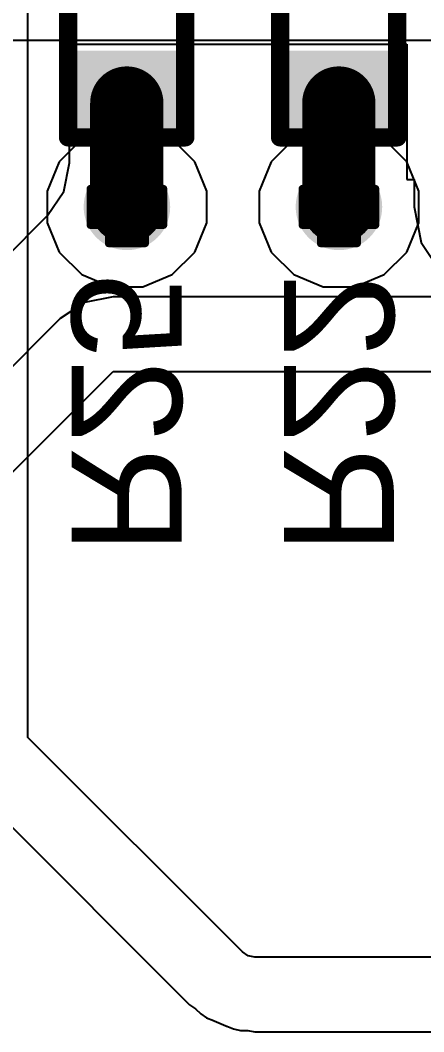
# Model space of a CAD drawing. Header units: inches. Extents: x 0 to 198, y 0 to 199.
# Drawn here: x 0.548 to 0.6581, y 2.3296 to 2.6059 of the extents above; entities that cross this region are included whole.
import ezdxf

# ---------------------------------------------------------------- set-up
doc = ezdxf.new("R2010")
doc.units = ezdxf.units.IN
doc.header["$MEASUREMENT"] = 0
for name, color, linetype in [('Bottom Layer', 5, 'Continuous'), ('Bottom Overlay', 54, 'Continuous'), ('Bottom Paste', 16, 'Continuous'), ('Bottom Solder', 6, 'Continuous'), ('Drill Drawing', 1, 'Continuous'), ('Layer 1', 16, 'Continuous'), ('Layer 2', 76, 'Continuous'), ('Top Layer', 1, 'Continuous'), ('Via Holes', 16, 'Continuous')]:
    doc.layers.add(name, color=color, linetype=linetype)
doc.styles.add('Arial', font='', dxfattribs={"height": 0.2})
doc.styles.get('Arial').set_extended_font_data('Arial')

# ---------------------------------------------------------------- blocks, each defined once
blk = doc.blocks.new('R___0402_B_166')
at = {"layer": 'Bottom Layer'}
for points in [[(-0.009500200000000002, 0.0124995), (-0.009500199999999999, -0.0125005), (-0.0275002, -0.0125005), (-0.0275002, 0.0124995)], [(0.0274998, 0.0124995), (0.0274998, -0.0125005), (0.009499800000000001, -0.0125005), (0.0094998, 0.0124995)]]:
    blk.add_hatch(color=5, dxfattribs=at).paths.add_polyline_path(points)
at = {"layer": 'Bottom Paste'}
for points in [[(-0.009500200000000002, 0.0124995), (-0.009500199999999999, -0.0125005), (-0.0275002, -0.0125005), (-0.0275002, 0.0124995)], [(0.0274998, 0.0124995), (0.0274998, -0.0125005), (0.009499800000000001, -0.0125005), (0.0094998, 0.0124995)]]:
    blk.add_hatch(color=16, dxfattribs=at).paths.add_polyline_path(points)
at = {"layer": 'Bottom Solder'}
for points in [[(-0.007334800000000002, 0.0146649), (-0.007334799999999999, -0.0146659), (-0.0296656, -0.0146659), (-0.0296656, 0.0146649)], [(0.0296652, 0.0146649), (0.0296652, -0.0146659), (0.007334400000000001, -0.0146659), (0.007334399999999999, 0.0146649)]]:
    blk.add_hatch(color=6, dxfattribs=at).paths.add_polyline_path(points)
at = {"layer": 'Bottom Overlay'}
for points in [[(-0.0310002, 0.0159995, 0.005, 0.005, 0), (0.0309998, 0.0159995, 0.005, 0.005, 0)], [(-0.0310002, 0.0159995, 0.005, 0.005, 0), (-0.0310002, -0.0160005, 0.005, 0.005, 0)], [(-0.0320002, 0.0169995, 0.000127, 0.000127, 0), (0.0319998, 0.0169995, 0.000127, 0.000127, 0)], [(0.0309998, 0.0159995, 0.005, 0.005, 0), (0.0309998, -0.0160005, 0.005, 0.005, 0)], [(-0.0310002, -0.0160005, 0.005, 0.005, 0), (0.0309998, -0.0160005, 0.005, 0.005, 0)]]:
    blk.add_lwpolyline(points, format="xyseb", dxfattribs=at)
for points in [[(-0.0322502, 0.0159995, 0.0025, 0.0025, 1), (-0.0297502, 0.0159995, 0.0025, 0.0025, 1)], [(-0.0322502, 0.0159995, 0.0025, 0.0025, 1), (-0.0297502, 0.0159995, 0.0025, 0.0025, 1)], [(-0.0320319, 0.0169995, 6.35e-05, 6.35e-05, 1), (-0.0319685, 0.0169995, 6.35e-05, 6.35e-05, 1)], [(0.0297498, 0.0159995, 0.0025, 0.0025, 1), (0.0322498, 0.0159995, 0.0025, 0.0025, 1)], [(0.0297498, 0.0159995, 0.0025, 0.0025, 1), (0.0322498, 0.0159995, 0.0025, 0.0025, 1)], [(0.0319681, 0.0169995, 6.35e-05, 6.35e-05, 1), (0.0320315, 0.0169995, 6.35e-05, 6.35e-05, 1)], [(-0.0322502, -0.0160005, 0.0025, 0.0025, 1), (-0.0297502, -0.0160005, 0.0025, 0.0025, 1)], [(-0.0322502, -0.0160005, 0.0025, 0.0025, 1), (-0.0297502, -0.0160005, 0.0025, 0.0025, 1)], [(0.0297498, -0.0160005, 0.0025, 0.0025, 1), (0.0322498, -0.0160005, 0.0025, 0.0025, 1)], [(0.0297498, -0.0160005, 0.0025, 0.0025, 1), (0.0322498, -0.0160005, 0.0025, 0.0025, 1)]]:
    blk.add_lwpolyline(points, format="xyseb", close=True, dxfattribs=at)
blk = doc.blocks.new('R___0402_B_169')
at = {"layer": 'Bottom Layer'}
for points in [[(-0.009500200000000002, 0.0125005), (-0.009500199999999999, -0.0124995), (-0.0275002, -0.0124995), (-0.0275002, 0.0125005)], [(0.0274998, 0.0125005), (0.0274998, -0.0124995), (0.009499800000000001, -0.0124995), (0.0094998, 0.0125005)]]:
    blk.add_hatch(color=5, dxfattribs=at).paths.add_polyline_path(points)
at = {"layer": 'Bottom Paste'}
for points in [[(-0.009500200000000002, 0.0125005), (-0.009500199999999999, -0.0124995), (-0.0275002, -0.0124995), (-0.0275002, 0.0125005)], [(0.0274998, 0.0125005), (0.0274998, -0.0124995), (0.009499800000000001, -0.0124995), (0.0094998, 0.0125005)]]:
    blk.add_hatch(color=16, dxfattribs=at).paths.add_polyline_path(points)
at = {"layer": 'Bottom Solder'}
for points in [[(-0.007334800000000002, 0.0146659), (-0.007334799999999999, -0.0146649), (-0.0296656, -0.0146649), (-0.0296656, 0.0146659)], [(0.0296652, 0.0146659), (0.0296652, -0.0146649), (0.007334400000000001, -0.0146649), (0.007334399999999999, 0.0146659)]]:
    blk.add_hatch(color=6, dxfattribs=at).paths.add_polyline_path(points)
at = {"layer": 'Bottom Overlay'}
for points in [[(-0.0310002, 0.0160005, 0.005, 0.005, 0), (0.0309998, 0.0160005, 0.005, 0.005, 0)], [(-0.0310002, 0.0160005, 0.005, 0.005, 0), (-0.0310002, -0.0159995, 0.005, 0.005, 0)], [(-0.0320002, 0.0170005, 0.000127, 0.000127, 0), (0.0319998, 0.0170005, 0.000127, 0.000127, 0)], [(0.0309998, 0.0160005, 0.005, 0.005, 0), (0.0309998, -0.0159995, 0.005, 0.005, 0)], [(-0.0310002, -0.0159995, 0.005, 0.005, 0), (0.0309998, -0.0159995, 0.005, 0.005, 0)]]:
    blk.add_lwpolyline(points, format="xyseb", dxfattribs=at)
for points in [[(-0.0322502, 0.0160005, 0.0025, 0.0025, 1), (-0.0297502, 0.0160005, 0.0025, 0.0025, 1)], [(-0.0322502, 0.0160005, 0.0025, 0.0025, 1), (-0.0297502, 0.0160005, 0.0025, 0.0025, 1)], [(-0.0320319, 0.0170005, 6.35e-05, 6.35e-05, 1), (-0.0319685, 0.0170005, 6.35e-05, 6.35e-05, 1)], [(0.0297498, 0.0160005, 0.0025, 0.0025, 1), (0.0322498, 0.0160005, 0.0025, 0.0025, 1)], [(0.0297498, 0.0160005, 0.0025, 0.0025, 1), (0.0322498, 0.0160005, 0.0025, 0.0025, 1)], [(0.0319681, 0.0170005, 6.35e-05, 6.35e-05, 1), (0.0320315, 0.0170005, 6.35e-05, 6.35e-05, 1)], [(-0.0322502, -0.0159995, 0.0025, 0.0025, 1), (-0.0297502, -0.0159995, 0.0025, 0.0025, 1)], [(-0.0322502, -0.0159995, 0.0025, 0.0025, 1), (-0.0297502, -0.0159995, 0.0025, 0.0025, 1)], [(0.0297498, -0.0159995, 0.0025, 0.0025, 1), (0.0322498, -0.0159995, 0.0025, 0.0025, 1)], [(0.0297498, -0.0159995, 0.0025, 0.0025, 1), (0.0322498, -0.0159995, 0.0025, 0.0025, 1)]]:
    blk.add_lwpolyline(points, format="xyseb", close=True, dxfattribs=at)

msp = doc.modelspace()

# ---------------------------------------------------------------- hatches: boundary and pattern name
at = {"layer": 'Bottom Layer'}
h = msp.add_hatch(color=5, dxfattribs=at)
edge = h.paths.add_edge_path()
edge.add_arc((0.5770719, 2.5549396), 0.011811, 0, 360)
h = msp.add_hatch(color=5, dxfattribs=at)
edge = h.paths.add_edge_path()
edge.add_arc((0.6349454, 2.5549396), 0.011811, 0, 360)
at = {"layer": 'Layer 1'}
h = msp.add_hatch(color=16, dxfattribs=at)
edge = h.paths.add_edge_path()
edge.add_arc((0.5770719, 2.5549396), 0.011811, 0, 360)
h = msp.add_hatch(color=16, dxfattribs=at)
edge = h.paths.add_edge_path()
edge.add_arc((0.6349454, 2.5549396), 0.011811, 0, 360)
at = {"layer": 'Layer 2'}
h = msp.add_hatch(color=76, dxfattribs=at)
edge = h.paths.add_edge_path()
edge.add_arc((0.5770719, 2.5549396), 0.011811, 0, 360)
h = msp.add_hatch(color=76, dxfattribs=at)
edge = h.paths.add_edge_path()
edge.add_arc((0.6349454, 2.5549396), 0.011811, 0, 360)
at = {"layer": 'Top Layer'}
h = msp.add_hatch(color=1, dxfattribs=at)
edge = h.paths.add_edge_path()
edge.add_arc((0.5770719, 2.5549396), 0.011811, 0, 360)
h = msp.add_hatch(color=1, dxfattribs=at)
edge = h.paths.add_edge_path()
edge.add_arc((0.6349454, 2.5549396), 0.011811, 0, 360)
at = {"layer": 'Via Holes'}
h = msp.add_hatch(color=7, dxfattribs=at)
edge = h.paths.add_edge_path()
edge.add_arc((0.5770719, 2.5549396), 0.0059055, 0, 360)
h = msp.add_hatch(color=7, dxfattribs=at)
edge = h.paths.add_edge_path()
edge.add_arc((0.6349454, 2.5549396), 0.0059055, 0, 360)

# ---------------------------------------------------------------- linework, layer by layer
at = {"layer": 'Bottom Layer'}
for p, q in [((0.5613918, 2.567), (0.5613918, 2.5994394)), ((0.5613918, 2.5994394), (0.6045003, 2.5994394)), ((0.6045003, 2.5994394), (0.6045003, 2.5994392)), ((0.6045003, 2.5994392), (0.6073742, 2.5994392)), ((0.6073742, 2.5994392), (0.6073742, 2.5994394)), ((0.6073742, 2.5994394), (0.6534365, 2.5994394)), ((0.6534365, 2.5994394), (0.6534365, 2.5624394)), ((0.5598396, 2.5591964), (0.5613918, 2.567)), ((0.6534365, 2.5624394), (0.6554824, 2.5624394)), ((0.6554824, 2.5624394), (0.6554824, 2.5549753)), ((0.5554192, 2.5525808), (0.5598396, 2.5591964)), ((0.6554824, 2.5549753), (0.6574227, 2.5452208)), ((0.5433588, 2.5405204), (0.5554192, 2.5525808)), ((0.6574227, 2.5452208), (0.6629482, 2.5369513))]:
    msp.add_line(p, q, dxfattribs=at)
for points in [[(0.5770362, 2.5549753, 0.02, 0.02, 0), (0.5770362, 2.5833299, 0.02, 0.02, 0)], [(0.6349097, 2.5549753, 0.02, 0.02, 0), (0.6349097, 2.5833299, 0.02, 0.02, 0)], [(0.5770362, 2.5549753, 0.02, 0.02, 0), (0.5770719, 2.5549396, 0.02, 0.02, 0)]]:
    msp.add_lwpolyline(points, format="xyseb", dxfattribs=at)
for points in [[(0.5720362, 2.5833299, 0.01, 0.01, 1), (0.5820362, 2.5833299, 0.01, 0.01, 1)], [(0.6299097, 2.5833299, 0.01, 0.01, 1), (0.6399097, 2.5833299, 0.01, 0.01, 1)], [(0.5720362, 2.5549753, 0.01, 0.01, 1), (0.5820362, 2.5549753, 0.01, 0.01, 1)], [(0.5720362, 2.5549753, 0.01, 0.01, 1), (0.5820362, 2.5549753, 0.01, 0.01, 1)], [(0.5720719, 2.5549396, 0.01, 0.01, 1), (0.5820719, 2.5549396, 0.01, 0.01, 1)], [(0.6299097, 2.5549753, 0.01, 0.01, 1), (0.6399097, 2.5549753, 0.01, 0.01, 1)]]:
    msp.add_lwpolyline(points, format="xyseb", close=True, dxfattribs=at)
at = {"layer": 'Drill Drawing'}
for points in [[(0.5720719, 2.5599396, 0.002, 0.002, 0), (0.5720719, 2.5649396, 0.002, 0.002, 0)], [(0.5720719, 2.5649396, 0.002, 0.002, 0), (0.5820719, 2.5649396, 0.002, 0.002, 0)], [(0.5820719, 2.5599396, 0.002, 0.002, 0), (0.5820719, 2.5649396, 0.002, 0.002, 0)], [(0.6299454, 2.5599396, 0.002, 0.002, 0), (0.6299454, 2.5649396, 0.002, 0.002, 0)], [(0.6299454, 2.5649396, 0.002, 0.002, 0), (0.6399454, 2.5649396, 0.002, 0.002, 0)], [(0.6399454, 2.5599396, 0.002, 0.002, 0), (0.6399454, 2.5649396, 0.002, 0.002, 0)], [(0.5740719, 2.5579396, 0.002, 0.002, 0), (0.5740719, 2.5609396, 0.002, 0.002, 0)], [(0.5740719, 2.5609396, 0.002, 0.002, 0), (0.5800719, 2.5609396, 0.002, 0.002, 0)], [(0.5800719, 2.5579396, 0.002, 0.002, 0), (0.5800719, 2.5609396, 0.002, 0.002, 0)], [(0.6319454, 2.5579396, 0.002, 0.002, 0), (0.6319454, 2.5609396, 0.002, 0.002, 0)], [(0.6319454, 2.5609396, 0.002, 0.002, 0), (0.6379454, 2.5609396, 0.002, 0.002, 0)], [(0.6379454, 2.5579396, 0.002, 0.002, 0), (0.6379454, 2.5609396, 0.002, 0.002, 0)], [(0.5670719, 2.5499396, 0.002, 0.002, 0), (0.5670719, 2.5599396, 0.002, 0.002, 0)], [(0.5670719, 2.5599396, 0.002, 0.002, 0), (0.5720719, 2.5599396, 0.002, 0.002, 0)], [(0.5710719, 2.5519396, 0.002, 0.002, 0), (0.5710719, 2.5579396, 0.002, 0.002, 0)], [(0.5710719, 2.5579396, 0.002, 0.002, 0), (0.5740719, 2.5579396, 0.002, 0.002, 0)], [(0.5800719, 2.5579396, 0.002, 0.002, 0), (0.5830719, 2.5579396, 0.002, 0.002, 0)], [(0.5820719, 2.5599396, 0.002, 0.002, 0), (0.5870719, 2.5599396, 0.002, 0.002, 0)], [(0.5830719, 2.5519396, 0.002, 0.002, 0), (0.5830719, 2.5579396, 0.002, 0.002, 0)], [(0.5870719, 2.5499396, 0.002, 0.002, 0), (0.5870719, 2.5599396, 0.002, 0.002, 0)], [(0.6249454, 2.5499396, 0.002, 0.002, 0), (0.6249454, 2.5599396, 0.002, 0.002, 0)], [(0.6249454, 2.5599396, 0.002, 0.002, 0), (0.6299454, 2.5599396, 0.002, 0.002, 0)], [(0.6289454, 2.5519396, 0.002, 0.002, 0), (0.6289454, 2.5579396, 0.002, 0.002, 0)], [(0.6289454, 2.5579396, 0.002, 0.002, 0), (0.6319454, 2.5579396, 0.002, 0.002, 0)], [(0.6379454, 2.5579396, 0.002, 0.002, 0), (0.6409454, 2.5579396, 0.002, 0.002, 0)], [(0.6399454, 2.5599396, 0.002, 0.002, 0), (0.6449454, 2.5599396, 0.002, 0.002, 0)], [(0.6409454, 2.5519396, 0.002, 0.002, 0), (0.6409454, 2.5579396, 0.002, 0.002, 0)], [(0.6449454, 2.5499396, 0.002, 0.002, 0), (0.6449454, 2.5599396, 0.002, 0.002, 0)], [(0.5670719, 2.5499396, 0.002, 0.002, 0), (0.5720719, 2.5499396, 0.002, 0.002, 0)], [(0.5710719, 2.5519396, 0.002, 0.002, 0), (0.5740719, 2.5519396, 0.002, 0.002, 0)], [(0.5720719, 2.5449396, 0.002, 0.002, 0), (0.5720719, 2.5499396, 0.002, 0.002, 0)], [(0.5740719, 2.5489396, 0.002, 0.002, 0), (0.5740719, 2.5519396, 0.002, 0.002, 0)], [(0.5800719, 2.5519396, 0.002, 0.002, 0), (0.5830719, 2.5519396, 0.002, 0.002, 0)], [(0.5800719, 2.5489396, 0.002, 0.002, 0), (0.5800719, 2.5519396, 0.002, 0.002, 0)], [(0.5820719, 2.5499396, 0.002, 0.002, 0), (0.5870719, 2.5499396, 0.002, 0.002, 0)], [(0.5820719, 2.5449396, 0.002, 0.002, 0), (0.5820719, 2.5499396, 0.002, 0.002, 0)], [(0.6249454, 2.5499396, 0.002, 0.002, 0), (0.6299454, 2.5499396, 0.002, 0.002, 0)], [(0.6289454, 2.5519396, 0.002, 0.002, 0), (0.6319454, 2.5519396, 0.002, 0.002, 0)], [(0.6299454, 2.5449396, 0.002, 0.002, 0), (0.6299454, 2.5499396, 0.002, 0.002, 0)], [(0.6319454, 2.5489396, 0.002, 0.002, 0), (0.6319454, 2.5519396, 0.002, 0.002, 0)], [(0.6379454, 2.5519396, 0.002, 0.002, 0), (0.6409454, 2.5519396, 0.002, 0.002, 0)], [(0.6379454, 2.5489396, 0.002, 0.002, 0), (0.6379454, 2.5519396, 0.002, 0.002, 0)], [(0.6399454, 2.5499396, 0.002, 0.002, 0), (0.6449454, 2.5499396, 0.002, 0.002, 0)], [(0.6399454, 2.5449396, 0.002, 0.002, 0), (0.6399454, 2.5499396, 0.002, 0.002, 0)], [(0.5740719, 2.5489396, 0.002, 0.002, 0), (0.5800719, 2.5489396, 0.002, 0.002, 0)], [(0.6319454, 2.5489396, 0.002, 0.002, 0), (0.6379454, 2.5489396, 0.002, 0.002, 0)], [(0.5720719, 2.5449396, 0.002, 0.002, 0), (0.5820719, 2.5449396, 0.002, 0.002, 0)], [(0.6299454, 2.5449396, 0.002, 0.002, 0), (0.6399454, 2.5449396, 0.002, 0.002, 0)]]:
    msp.add_lwpolyline(points, format="xyseb", dxfattribs=at)
for points in [[(0.5715719, 2.5649396, 0.001, 0.001, 1), (0.5725719, 2.5649396, 0.001, 0.001, 1)], [(0.5715719, 2.5649396, 0.001, 0.001, 1), (0.5725719, 2.5649396, 0.001, 0.001, 1)], [(0.5815719, 2.5649396, 0.001, 0.001, 1), (0.5825719, 2.5649396, 0.001, 0.001, 1)], [(0.5815719, 2.5649396, 0.001, 0.001, 1), (0.5825719, 2.5649396, 0.001, 0.001, 1)], [(0.6294454, 2.5649396, 0.001, 0.001, 1), (0.6304454, 2.5649396, 0.001, 0.001, 1)], [(0.6294454, 2.5649396, 0.001, 0.001, 1), (0.6304454, 2.5649396, 0.001, 0.001, 1)], [(0.6394454, 2.5649396, 0.001, 0.001, 1), (0.6404454, 2.5649396, 0.001, 0.001, 1)], [(0.6394454, 2.5649396, 0.001, 0.001, 1), (0.6404454, 2.5649396, 0.001, 0.001, 1)], [(0.5735719, 2.5609396, 0.001, 0.001, 1), (0.5745719, 2.5609396, 0.001, 0.001, 1)], [(0.5735719, 2.5609396, 0.001, 0.001, 1), (0.5745719, 2.5609396, 0.001, 0.001, 1)], [(0.5795719, 2.5609396, 0.001, 0.001, 1), (0.5805719, 2.5609396, 0.001, 0.001, 1)], [(0.5795719, 2.5609396, 0.001, 0.001, 1), (0.5805719, 2.5609396, 0.001, 0.001, 1)], [(0.6314454, 2.5609396, 0.001, 0.001, 1), (0.6324454, 2.5609396, 0.001, 0.001, 1)], [(0.6314454, 2.5609396, 0.001, 0.001, 1), (0.6324454, 2.5609396, 0.001, 0.001, 1)], [(0.6374454, 2.5609396, 0.001, 0.001, 1), (0.6384454, 2.5609396, 0.001, 0.001, 1)], [(0.6374454, 2.5609396, 0.001, 0.001, 1), (0.6384454, 2.5609396, 0.001, 0.001, 1)], [(0.5665719, 2.5599396, 0.001, 0.001, 1), (0.5675719, 2.5599396, 0.001, 0.001, 1)], [(0.5665719, 2.5599396, 0.001, 0.001, 1), (0.5675719, 2.5599396, 0.001, 0.001, 1)], [(0.5705719, 2.5579396, 0.001, 0.001, 1), (0.5715719, 2.5579396, 0.001, 0.001, 1)], [(0.5705719, 2.5579396, 0.001, 0.001, 1), (0.5715719, 2.5579396, 0.001, 0.001, 1)], [(0.5715719, 2.5599396, 0.001, 0.001, 1), (0.5725719, 2.5599396, 0.001, 0.001, 1)], [(0.5715719, 2.5599396, 0.001, 0.001, 1), (0.5725719, 2.5599396, 0.001, 0.001, 1)], [(0.5735719, 2.5579396, 0.001, 0.001, 1), (0.5745719, 2.5579396, 0.001, 0.001, 1)], [(0.5735719, 2.5579396, 0.001, 0.001, 1), (0.5745719, 2.5579396, 0.001, 0.001, 1)], [(0.5795719, 2.5579396, 0.001, 0.001, 1), (0.5805719, 2.5579396, 0.001, 0.001, 1)], [(0.5795719, 2.5579396, 0.001, 0.001, 1), (0.5805719, 2.5579396, 0.001, 0.001, 1)], [(0.5815719, 2.5599396, 0.001, 0.001, 1), (0.5825719, 2.5599396, 0.001, 0.001, 1)], [(0.5815719, 2.5599396, 0.001, 0.001, 1), (0.5825719, 2.5599396, 0.001, 0.001, 1)], [(0.5825719, 2.5579396, 0.001, 0.001, 1), (0.5835719, 2.5579396, 0.001, 0.001, 1)], [(0.5825719, 2.5579396, 0.001, 0.001, 1), (0.5835719, 2.5579396, 0.001, 0.001, 1)], [(0.5865719, 2.5599396, 0.001, 0.001, 1), (0.5875719, 2.5599396, 0.001, 0.001, 1)], [(0.5865719, 2.5599396, 0.001, 0.001, 1), (0.5875719, 2.5599396, 0.001, 0.001, 1)], [(0.6244454, 2.5599396, 0.001, 0.001, 1), (0.6254454, 2.5599396, 0.001, 0.001, 1)], [(0.6244454, 2.5599396, 0.001, 0.001, 1), (0.6254454, 2.5599396, 0.001, 0.001, 1)], [(0.6284454, 2.5579396, 0.001, 0.001, 1), (0.6294454, 2.5579396, 0.001, 0.001, 1)], [(0.6284454, 2.5579396, 0.001, 0.001, 1), (0.6294454, 2.5579396, 0.001, 0.001, 1)], [(0.6294454, 2.5599396, 0.001, 0.001, 1), (0.6304454, 2.5599396, 0.001, 0.001, 1)], [(0.6294454, 2.5599396, 0.001, 0.001, 1), (0.6304454, 2.5599396, 0.001, 0.001, 1)], [(0.6314454, 2.5579396, 0.001, 0.001, 1), (0.6324454, 2.5579396, 0.001, 0.001, 1)], [(0.6314454, 2.5579396, 0.001, 0.001, 1), (0.6324454, 2.5579396, 0.001, 0.001, 1)], [(0.6374454, 2.5579396, 0.001, 0.001, 1), (0.6384454, 2.5579396, 0.001, 0.001, 1)], [(0.6374454, 2.5579396, 0.001, 0.001, 1), (0.6384454, 2.5579396, 0.001, 0.001, 1)], [(0.6394454, 2.5599396, 0.001, 0.001, 1), (0.6404454, 2.5599396, 0.001, 0.001, 1)], [(0.6394454, 2.5599396, 0.001, 0.001, 1), (0.6404454, 2.5599396, 0.001, 0.001, 1)], [(0.6404454, 2.5579396, 0.001, 0.001, 1), (0.6414454, 2.5579396, 0.001, 0.001, 1)], [(0.6404454, 2.5579396, 0.001, 0.001, 1), (0.6414454, 2.5579396, 0.001, 0.001, 1)], [(0.6444454, 2.5599396, 0.001, 0.001, 1), (0.6454454, 2.5599396, 0.001, 0.001, 1)], [(0.6444454, 2.5599396, 0.001, 0.001, 1), (0.6454454, 2.5599396, 0.001, 0.001, 1)], [(0.5665719, 2.5499396, 0.001, 0.001, 1), (0.5675719, 2.5499396, 0.001, 0.001, 1)], [(0.5665719, 2.5499396, 0.001, 0.001, 1), (0.5675719, 2.5499396, 0.001, 0.001, 1)], [(0.5705719, 2.5519396, 0.001, 0.001, 1), (0.5715719, 2.5519396, 0.001, 0.001, 1)], [(0.5705719, 2.5519396, 0.001, 0.001, 1), (0.5715719, 2.5519396, 0.001, 0.001, 1)], [(0.5715719, 2.5499396, 0.001, 0.001, 1), (0.5725719, 2.5499396, 0.001, 0.001, 1)], [(0.5715719, 2.5499396, 0.001, 0.001, 1), (0.5725719, 2.5499396, 0.001, 0.001, 1)], [(0.5735719, 2.5519396, 0.001, 0.001, 1), (0.5745719, 2.5519396, 0.001, 0.001, 1)], [(0.5735719, 2.5519396, 0.001, 0.001, 1), (0.5745719, 2.5519396, 0.001, 0.001, 1)], [(0.5795719, 2.5519396, 0.001, 0.001, 1), (0.5805719, 2.5519396, 0.001, 0.001, 1)], [(0.5795719, 2.5519396, 0.001, 0.001, 1), (0.5805719, 2.5519396, 0.001, 0.001, 1)], [(0.5815719, 2.5499396, 0.001, 0.001, 1), (0.5825719, 2.5499396, 0.001, 0.001, 1)], [(0.5815719, 2.5499396, 0.001, 0.001, 1), (0.5825719, 2.5499396, 0.001, 0.001, 1)], [(0.5825719, 2.5519396, 0.001, 0.001, 1), (0.5835719, 2.5519396, 0.001, 0.001, 1)], [(0.5825719, 2.5519396, 0.001, 0.001, 1), (0.5835719, 2.5519396, 0.001, 0.001, 1)], [(0.5865719, 2.5499396, 0.001, 0.001, 1), (0.5875719, 2.5499396, 0.001, 0.001, 1)], [(0.5865719, 2.5499396, 0.001, 0.001, 1), (0.5875719, 2.5499396, 0.001, 0.001, 1)], [(0.6244454, 2.5499396, 0.001, 0.001, 1), (0.6254454, 2.5499396, 0.001, 0.001, 1)], [(0.6244454, 2.5499396, 0.001, 0.001, 1), (0.6254454, 2.5499396, 0.001, 0.001, 1)], [(0.6284454, 2.5519396, 0.001, 0.001, 1), (0.6294454, 2.5519396, 0.001, 0.001, 1)], [(0.6284454, 2.5519396, 0.001, 0.001, 1), (0.6294454, 2.5519396, 0.001, 0.001, 1)], [(0.6294454, 2.5499396, 0.001, 0.001, 1), (0.6304454, 2.5499396, 0.001, 0.001, 1)], [(0.6294454, 2.5499396, 0.001, 0.001, 1), (0.6304454, 2.5499396, 0.001, 0.001, 1)], [(0.6314454, 2.5519396, 0.001, 0.001, 1), (0.6324454, 2.5519396, 0.001, 0.001, 1)], [(0.6314454, 2.5519396, 0.001, 0.001, 1), (0.6324454, 2.5519396, 0.001, 0.001, 1)], [(0.6374454, 2.5519396, 0.001, 0.001, 1), (0.6384454, 2.5519396, 0.001, 0.001, 1)], [(0.6374454, 2.5519396, 0.001, 0.001, 1), (0.6384454, 2.5519396, 0.001, 0.001, 1)], [(0.6394454, 2.5499396, 0.001, 0.001, 1), (0.6404454, 2.5499396, 0.001, 0.001, 1)], [(0.6394454, 2.5499396, 0.001, 0.001, 1), (0.6404454, 2.5499396, 0.001, 0.001, 1)], [(0.6404454, 2.5519396, 0.001, 0.001, 1), (0.6414454, 2.5519396, 0.001, 0.001, 1)], [(0.6404454, 2.5519396, 0.001, 0.001, 1), (0.6414454, 2.5519396, 0.001, 0.001, 1)], [(0.6444454, 2.5499396, 0.001, 0.001, 1), (0.6454454, 2.5499396, 0.001, 0.001, 1)], [(0.6444454, 2.5499396, 0.001, 0.001, 1), (0.6454454, 2.5499396, 0.001, 0.001, 1)], [(0.5735719, 2.5489396, 0.001, 0.001, 1), (0.5745719, 2.5489396, 0.001, 0.001, 1)], [(0.5735719, 2.5489396, 0.001, 0.001, 1), (0.5745719, 2.5489396, 0.001, 0.001, 1)], [(0.5795719, 2.5489396, 0.001, 0.001, 1), (0.5805719, 2.5489396, 0.001, 0.001, 1)], [(0.5795719, 2.5489396, 0.001, 0.001, 1), (0.5805719, 2.5489396, 0.001, 0.001, 1)], [(0.6314454, 2.5489396, 0.001, 0.001, 1), (0.6324454, 2.5489396, 0.001, 0.001, 1)], [(0.6314454, 2.5489396, 0.001, 0.001, 1), (0.6324454, 2.5489396, 0.001, 0.001, 1)], [(0.6374454, 2.5489396, 0.001, 0.001, 1), (0.6384454, 2.5489396, 0.001, 0.001, 1)], [(0.6374454, 2.5489396, 0.001, 0.001, 1), (0.6384454, 2.5489396, 0.001, 0.001, 1)], [(0.5715719, 2.5449396, 0.001, 0.001, 1), (0.5725719, 2.5449396, 0.001, 0.001, 1)], [(0.5715719, 2.5449396, 0.001, 0.001, 1), (0.5725719, 2.5449396, 0.001, 0.001, 1)], [(0.5815719, 2.5449396, 0.001, 0.001, 1), (0.5825719, 2.5449396, 0.001, 0.001, 1)], [(0.5815719, 2.5449396, 0.001, 0.001, 1), (0.5825719, 2.5449396, 0.001, 0.001, 1)], [(0.6294454, 2.5449396, 0.001, 0.001, 1), (0.6304454, 2.5449396, 0.001, 0.001, 1)], [(0.6294454, 2.5449396, 0.001, 0.001, 1), (0.6304454, 2.5449396, 0.001, 0.001, 1)], [(0.6394454, 2.5449396, 0.001, 0.001, 1), (0.6404454, 2.5449396, 0.001, 0.001, 1)], [(0.6394454, 2.5449396, 0.001, 0.001, 1), (0.6404454, 2.5449396, 0.001, 0.001, 1)]]:
    msp.add_lwpolyline(points, format="xyseb", close=True, dxfattribs=at)
at = {"layer": 'Layer 2'}
for p, q in [((0.55, 2.41), (0.55, 3.6684039)), ((0.5727334, 2.5767506), (0.564717, 2.5734301)), ((0.5814104, 2.5767506), (0.5727334, 2.5767506)), ((0.5894268, 2.5734301), (0.5814104, 2.5767506)), ((0.6306069, 2.5767506), (0.6225905, 2.5734301)), ((0.6392839, 2.5767506), (0.6306069, 2.5767506)), ((0.6473003, 2.5734301), (0.6392839, 2.5767506)), ((0.564717, 2.5734301), (0.5585814, 2.5672945)), ((0.5955624, 2.5672945), (0.5894268, 2.5734301)), ((0.6225905, 2.5734301), (0.6164549, 2.5672945)), ((0.6534359, 2.5672945), (0.6473003, 2.5734301)), ((0.5585814, 2.5672945), (0.5552609, 2.5592781)), ((0.5988829, 2.5592781), (0.5955624, 2.5672945)), ((0.6164549, 2.5672945), (0.6131344, 2.5592781)), ((0.6567564, 2.5592781), (0.6534359, 2.5672945)), ((0.5552609, 2.5592781), (0.5552609, 2.5506011)), ((0.5988829, 2.5506011), (0.5988829, 2.5592781)), ((0.6131344, 2.5592781), (0.6131344, 2.5506011)), ((0.6567564, 2.5506011), (0.6567564, 2.5592781)), ((0.5552609, 2.5506011), (0.5585814, 2.5425847)), ((0.5955624, 2.5425847), (0.5988829, 2.5506011)), ((0.6131344, 2.5506011), (0.6164549, 2.5425847)), ((0.6534359, 2.5425847), (0.6567564, 2.5506011)), ((0.5585814, 2.5425847), (0.564717, 2.5364491)), ((0.5894268, 2.5364491), (0.5955624, 2.5425847)), ((0.6164549, 2.5425847), (0.6225905, 2.5364491)), ((0.6473003, 2.5364491), (0.6534359, 2.5425847)), ((0.564717, 2.5364491), (0.5727334, 2.5331286)), ((0.5814104, 2.5331286), (0.5894268, 2.5364491)), ((0.6225905, 2.5364491), (0.6306069, 2.5331286)), ((0.6392839, 2.5331286), (0.6473003, 2.5364491)), ((0.5727334, 2.5331286), (0.5814104, 2.5331286)), ((0.6306069, 2.5331286), (0.6392839, 2.5331286)), ((0.6085797, 2.3514202), (0.55, 2.41)), ((0.5378285, 2.3933331), (0.5941605, 2.337001)), ((0.6101528, 2.3503691), (0.6085797, 2.3514202)), ((0.6120083, 2.35), (0.6101528, 2.3503691)), ((1.0793513, 2.35), (0.6120083, 2.35)), ((0.5941605, 2.337001), (0.5958306, 2.3358851)), ((0.5958306, 2.3358851), (0.5972507, 2.334465)), ((0.5972507, 2.334465), (0.5988232, 2.3334143)), ((0.5988232, 2.3334143), (0.5988235, 2.333414)), ((0.5988235, 2.333414), (0.6006792, 2.3326453)), ((0.6006792, 2.3326453), (0.6007761, 2.3325806)), ((0.6007761, 2.3325806), (0.6008904, 2.3325579)), ((0.6008904, 2.3325579), (0.6041077, 2.3312252)), ((0.6041077, 2.3312252), (0.6042047, 2.3311604)), ((0.6042047, 2.3311604), (0.6043191, 2.3311376)), ((0.6043191, 2.3311376), (0.6061743, 2.3303692)), ((0.6061743, 2.3303692), (0.6080299, 2.3300001)), ((0.6080299, 2.3300001), (0.6100382, 2.3300001)), ((0.6100382, 2.3300001), (0.6120083, 2.3296082)), ((0.6120083, 2.3296082), (1.0793513, 2.3296082))]:
    msp.add_line(p, q, dxfattribs=at)
at = {"layer": 'Top Layer'}
for p, q in [((0.5082961, 2.6004582), (0.8067016, 2.6004583)), ((0.5655059, 2.5288396), (0.5588904, 2.5244192)), ((0.5733096, 2.5303918), (0.5655059, 2.5288396)), ((0.6721152, 2.5303918), (0.5733096, 2.5303918)), ((0.5588904, 2.5244192), (0.5188904, 2.4844192)), ((0.5333096, 2.47), (0.5733096, 2.51)), ((0.5733096, 2.51), (0.77, 2.51))]:
    msp.add_line(p, q, dxfattribs=at)

# ---------------------------------------------------------------- block references
at = {"rotation": 90}
for name, p in [('R___0402_B_166', (0.577, 2.6049396)), ('R___0402_B_169', (0.6348745, 2.6049396))]:
    msp.add_blockref(name, p, dxfattribs=at)

# ---------------------------------------------------------------- texts
at = {"layer": 'Bottom Overlay', "style": 'Arial', "text_generation_flag": 2}
for s, p in [('R25', (0.5620049, 2.460013)), ('R22', (0.6199503, 2.460013))]:
    msp.add_text(s, height=0.03, rotation=270, dxfattribs=at).set_placement(p)

doc.saveas('drawing.dxf')
